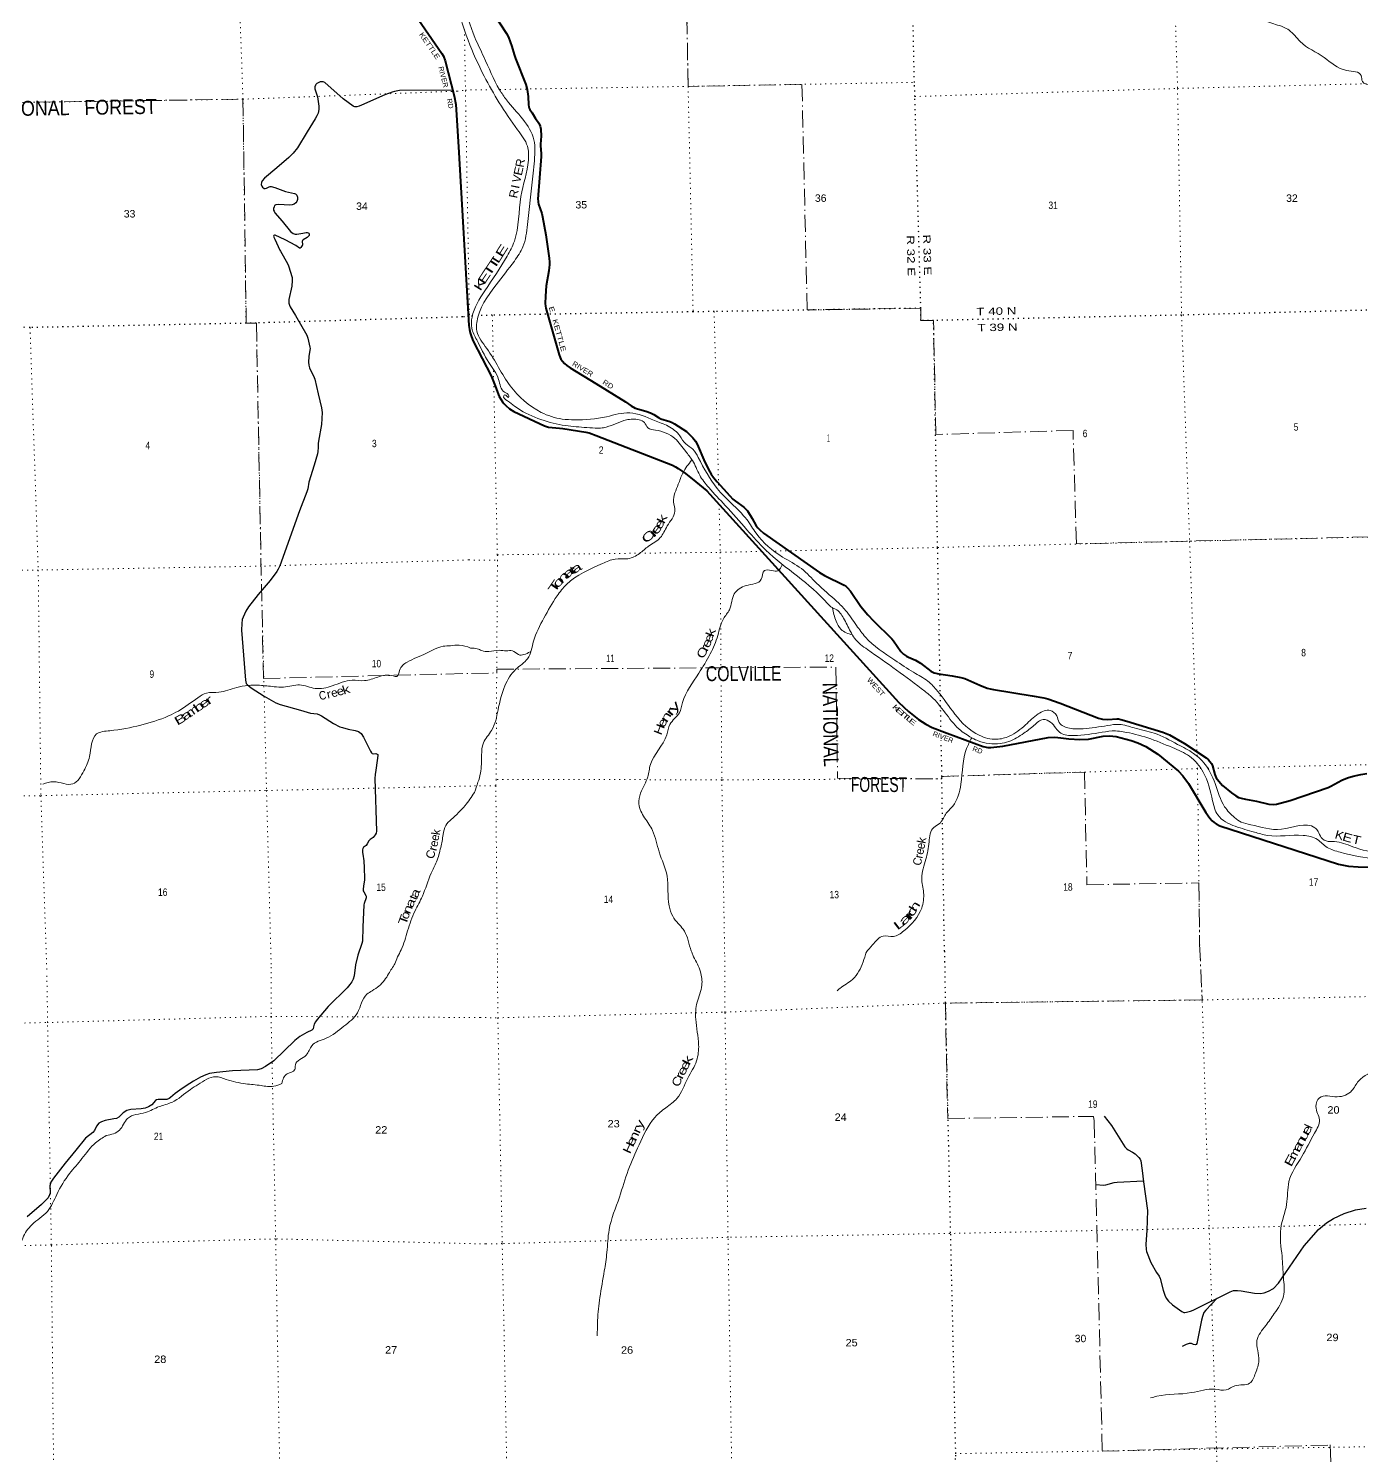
# Model space of a CAD drawing. Header units: feet. Extents: x 485078 to 733631, y 372822 to 564222.
# Drawn here: x 536218 to 567698, y 500649 to 534347 of the extents above; entities that cross this region are included whole.
import ezdxf
from ezdxf.enums import TextEntityAlignment as Align

# ---------------------------------------------------------------- set-up
doc = ezdxf.new("R2010")
doc.units = ezdxf.units.FT
doc.header["$LTSCALE"] = 80
doc.linetypes.add('DOT_DASHED', pattern=[7.7, 5, -1.2, 0.3, -1.2])
doc.linetypes.add('DOTTED', pattern=[1.5, 0.3, -1.2])
for name, color, linetype, lineweight in [('26', 7, 'Continuous', 40), ('27', 7, 'Continuous', 25), ('29', 7, 'Continuous', 25), ('39', 7, 'Continuous', 13), ('41', 7, 'Continuous', 13), ('44', 7, 'DOT_DASHED', 13), ('6', 7, 'DOTTED', 25), ('7', 7, 'DOTTED', 13)]:
    doc.layers.add(name, color=color, linetype=linetype, lineweight=lineweight)

msp = doc.modelspace()

# ---------------------------------------------------------------- linework, layer by layer
at = {"layer": '26'}
for points in [[(546370.31, 535737.92), (546486.93, 535548.49), (546527.89, 535489.16), (546559.6, 535451.53), (546705.68, 535303.98), (546900.41, 535095.18), (547074.87, 534887.6), (547509.89, 534230.31), (547555.68, 534141.65), (547631.3, 533926.04), (547685.04, 533730.64), (547715.24, 533639.9), (547962.67, 533022.15), (547997.47, 532906.21), (548016.76, 532745.01), (548023.24, 532548.58), (548032.76, 532496.63), (548041.87, 532464.68), (548055.83, 532436.71), (548109.97, 532358.02), (548194.38, 532224.59)], [(545195.58, 534895.64), (545978.19, 533759.27), (546017.09, 533692.13), (546056.32, 533585.75), (546268.06, 532757.03), (546306.86, 532549.91), (546371.68, 531551.89)], [(548194.38, 532224.59), (548254.28, 532138.4), (548271.05, 532108.57), (548276.08, 532095.43), (548298.07, 532039.58), (548314.84, 531972.46), (548324.16, 531802.8), (548308.33, 531618.21), (548308.79, 531576.43), (548326.96, 531392.62), (548326.8, 531328.13), (548248.71, 530318.69), (548250.57, 530273.95), (548254.01, 530248.12), (548265.48, 530199.37), (548337.5, 529976.13), (548355.85, 529897.32), (548432.24, 529477.84), (548510.6, 528922.21), (548517.97, 528832.72), (548517.97, 528767.47), (548514.24, 528705.94), (548503.91, 528624.32), (548446.51, 528267.71), (548427.78, 528030.08), (548422.01, 527852.02), (548427.6, 527790.5), (548434.91, 527742.87), (548749.05, 526641.99), (548776.05, 526576.74), (548792.82, 526541.32), (548828.22, 526489.11), (548878.53, 526435.04), (548928.84, 526392.16), (549007.52, 526336.55), (549617.89, 525962.02)], [(546371.68, 531551.89), (546619.23, 527337.31), (546633.04, 527236.14), (546651.34, 527157.9), (546680.23, 527067.92), (546722.14, 526963.15), (547147.47, 526144.74), (547222.39, 525946.03), (547336.43, 525660.22), (547370.35, 525592.34), (547410.16, 525533.32), (547444.08, 525489.05), (547487.48, 525445.88), (547576.79, 525365.1), (547680.36, 525300.33), (548405.52, 524966.7), (548499.68, 524935.69), (548588.37, 524922.43), (548760.62, 524911.01), (548837.59, 524901.77), (549376.35, 524815.13), (549456.92, 524795.53), (549620.21, 524739.48), (551425.91, 524034.07), (551497.78, 523995.77), (551562.66, 523957.4), (551730.89, 523838.34), (551977.27, 523645.38), (552234.3, 523426.35), (552310.29, 523349.46), (556770.54, 518427.49), (557003.15, 518218.05), (557237.29, 518030.9), (557406.53, 517919.33), (557556.27, 517841.54), (557910.39, 517707.59), (558762.97, 517392.24), (558875.24, 517370.42), (558947.19, 517367.92), (559229.2, 517396.31), (560299.71, 517600.61), (560453.95, 517611.15), (560600.53, 517594.7), (560789.28, 517571.09), (561042.92, 517553.39), (561252.3, 517565.78), (561598.04, 517634.01), (561747.78, 517641.92), (561907.04, 517624.22), (562260.94, 517529.78), (562420.2, 517476.66), (562606.58, 517388.83), (562888.97, 517210.82), (563376.07, 516806.57), (563481.92, 516697.55), (563616.51, 516514.33), (564018.72, 515833.02), (564117.47, 515697.12), (564170.56, 515638.09), (564220.7, 515596.78), (564264.94, 515561.36), (564354.46, 515520.59), (567151.68, 514610.09), (567394.06, 514563.88), (567621.36, 514547.46), (567854.14, 514540.27)], [(549617.89, 525962.02), (550317.3, 525532.86), (550453.04, 525433.82), (550546.65, 525380.12), (550799.74, 525307.3), (550907.69, 525269.75), (550988.19, 525231.87), (551097.75, 525157.88), (551151.1, 525133.15), (551365.5, 525068.89), (551421.96, 525046.01), (551474.13, 525012.45), (551755.34, 524829.48), (551822.58, 524770.07), (551904.56, 524684.31), (551972.87, 524603.38), (552012.63, 524531.42), (552190.81, 524110.05), (552305.17, 523878.86), (552341.53, 523822.55), (552394.61, 523744.62), (552478.74, 523641.81), (552778.45, 523308.34), (552853.73, 523233.76), (552916.34, 523185.28), (553112.51, 523045.77), (553152.98, 523006.29), (553193.97, 522957.82), (553305.07, 522778.17), (553403.71, 522601.95), (553443.66, 522555.09), (553488.38, 522510.34), (553578.97, 522432.86), (554898.9, 521503.53), (555016.44, 521429.82), (555478.61, 521205.47), (555526.84, 521171.65), (555562.24, 521141.82), (555632.96, 521057.81), (555874.87, 520701.1), (556041, 520501.27), (556174.96, 520358.87), (556609.43, 519933.65), (556649.03, 519888), (556816.77, 519637.62), (556885.2, 519571.95), (556955.96, 519521.75), (556996.99, 519501.1), (557164.69, 519426.52), (557282.76, 519356.73), (557529.36, 519170.27), (557604.43, 519131.93), (557713.46, 519104.8), (558028.26, 519062.8), (558236.1, 519023.79), (558329.63, 518997.99), (558686.54, 518840.27), (558858.45, 518770.22), (558929.25, 518751.58), (559007.31, 518737.77), (559924.08, 518590.43), (560198.17, 518542.75), (560292.49, 518516.17), (560582.96, 518412.46), (561490.01, 518062.26), (561580.74, 518035.62), (561707.48, 518028.5), (561917.34, 518043.01), (561960.86, 518043.08), (562016.76, 518031.89), (562159.69, 517990.01), (563006.18, 517729.85), (563165.06, 517664.01), (563519.29, 517463.66), (564031.58, 517125.92), (564085.03, 517077.29), (564118.57, 517036.27), (564155.84, 516987.79), (564181.36, 516931.51), (564234.1, 516730.5), (564267.13, 516651.52), (564327.26, 516570.15), (564416.39, 516473.29), (564628.39, 516293.54), (564733.47, 516223.36), (564796.82, 516189.8), (564856.77, 516171.13), (564960.79, 516145.06), (565219.4, 516100.38)], [(565219.4, 516100.38), (565512.33, 516029.46), (565613.78, 516023.43), (565691.21, 516033.19), (566013.27, 516116.44), (566907.95, 516421), (566975.31, 516452.77), (567233.69, 516594.76), (567370.05, 516652.19), (567501.63, 516690.58), (567679.36, 516730.5), (567827.29, 516752.27)]]:
    msp.add_lwpolyline(points, dxfattribs=at)
at = {"layer": '29'}
for points in [[(546232.96, 532894.42), (544979.08, 532880.83), (544941.2, 532875.57), (544857.84, 532860.84), (544803.48, 532846.73), (544635.11, 532777.68), (544084.08, 532533.59), (544028.32, 532513.38), (543972.8, 532500.56), (543941.22, 532498.32), (543921.55, 532500.56), (543898.51, 532506.87), (543882.25, 532515.66), (543650.21, 532688.72), (543215.65, 533074.07), (543179.5, 533089.25), (543146.4, 533090.32), (543109.03, 533087.12), (543059.92, 533067.88), (543027.89, 533046.52), (543000.53, 533025.07), (542992.65, 533009.12), (542980.91, 532969.59), (542982.16, 532923.95), (543040.67, 532733.78), (543075.59, 532510.61), (543072.73, 532431.11), (543055.65, 532349.91), (543025.75, 532283.67), (542988.61, 532217.28), (542799.43, 531909.37)], [(542799.43, 531909.37), (542567.96, 531532.64), (542470.55, 531401.17), (542368.51, 531300.7), (542080.36, 531056.11), (541788.12, 530813.42), (541738.11, 530749.44), (541719.96, 530712.06), (541713.55, 530665.05), (541724.23, 530626.59), (541742.38, 530604.14), (541786.99, 530573.06), (541809.65, 530571.03), (541840.61, 530578.5), (541901.55, 530606.65), (541924.96, 530613.77), (541951.65, 530612.69), (542033.87, 530590.26), (542283.91, 530498.51), (542498.32, 530454.58), (542521.59, 530444.77), (542557.04, 530410.77), (542569.68, 530367.39), (542569.85, 530312.47), (542551.55, 530265.89), (542530.35, 530232.35), (542490.84, 530201.36), (542442.8, 530183.21), (542389.61, 530176.4), (542120.39, 530190.86), (542056.29, 530183.21), (542030.67, 530166.11), (542016.31, 530139.39), (542005.04, 530093.46), (542007.18, 530057.13), (542015.72, 530031.49), (542037.44, 529996.61), (542211.42, 529795.62), (542402.35, 529556.75), (542433.2, 529528.28), (542471.64, 529509.05), (542514.35, 529494.09), (542553.26, 529494.45), (542698.38, 529516.81), (542774.87, 529530.42), (542801.03, 529530.95), (542823.63, 529522.43), (542836.26, 529510.65), (542847.47, 529496.23), (542849.08, 529485.01), (542849.08, 529473.26), (542843.74, 529459.37), (542833.06, 529445.48), (542799.56, 529414.7), (542704.94, 529360.01), (542696.39, 529352.53), (542687.89, 529338.78), (542683.58, 529318.34), (542688.92, 529248.89), (542688.03, 529233.77), (542682.51, 529220.04), (542652.62, 529179.44), (542641.68, 529168.5), (542630.88, 529161.43), (542624.6, 529160.49), (542618.45, 529163.42), (542534.57, 529223.29), (542277.13, 529353.21), (542042.29, 529465.6), (542038.96, 529467.12), (542028.28, 529467.12), (542014.17, 529456.71), (542006.92, 529443.61), (542012.26, 529421.18), (542034.1, 529372.46), (542154.64, 529115.4), (542168.05, 529091.21)], [(542168.05, 529091.21), (542331.03, 528797.35), (542355, 528741.66), (542440.42, 528463.88), (542446.39, 528398.77), (542437.09, 528261.17), (542368.75, 527946.17), (542364.61, 527890.14), (542368.88, 527860.22), (542383.83, 527811.07), (542398.51, 527777.38), (542522.13, 527566.86), (542788.44, 527103.97), (542813.05, 527037.55), (542862.16, 526821.73), (542866.43, 526793.95), (542862.43, 526750.65), (542837.22, 526600.48), (542830.13, 526471.29), (542836.54, 526398.64), (542856.92, 526330.42), (542962.61, 526107.27), (542978.54, 526066.36), (543055.49, 525720.16), (543140.84, 525386.86), (543149.5, 525278.56), (543139.1, 524997.54), (543065.05, 524601.57), (543061.42, 524546.95), (543061.83, 524448.79), (543052.23, 524357.97), (543040.22, 524299.95), (542964.74, 524037.25), (542835.46, 523637.68), (542810.41, 523479.43), (542791.72, 523402.82), (542614.87, 522958.81), (542150.35, 521654.91), (542116.92, 521582.24), (542082.76, 521522.41), (541926.91, 521311.2), (541642.48, 520983.91), (541411.9, 520692.51), (541352.44, 520590.75), (541286.25, 520447.58), (541264.89, 520387.75), (541254.21, 520300.14), (541249.36, 520140.52), (541338.35, 518959.6), (541360.98, 518877.01), (541378.9, 518855.75), (541479.54, 518779.88), (541786.97, 518578.7), (542059.27, 518426.14), (542160.97, 518385.49), (542640.9, 518251.89), (542878.99, 518177.96), (543035.05, 518160.24), (543086.41, 518141.94), (543135.52, 518118.44), (543419.86, 517933.01), (543573.28, 517855.61), (543635.21, 517836.37), (543764.31, 517799.54), (543929.9, 517772.27), (544007.84, 517745.56), (544042.01, 517724.19), (544072.97, 517697.48), (544130.06, 517614.17), (544296.59, 517283.72), (544321.75, 517239.13), (544333.5, 517225.24), (544354.54, 517218.74), (544423.21, 517222.74), (544454.15, 517209.22), (544463.77, 517199.6), (544466.56, 517179.55), (544450.74, 517063.98), (544423.22, 516828.92), (544401.84, 516731.64), (544394.79, 516638.26), (544432.48, 515395.27), (544426.41, 515343.78), (544408.25, 515302.11), (544354.77, 515241.56), (544285.47, 515192.06), (544255.34, 515159.94), (544217.13, 515089.49), (544190.73, 515057.1), (544146.13, 515024.85), (544131.72, 515012.57), (544114.63, 514984.79), (544103.98, 514949.58), (544106.09, 514890.77), (544116.12, 514850.97), (544139.56, 514694.12), (544146.24, 514526.56)], [(544146.24, 514526.56), (544156.28, 514274.52), (544154.14, 514235.84), (544129.49, 514102.09), (544121.58, 514016.28), (544123.72, 513986.36), (544134.5, 513956.82), (544183.51, 513874.17), (544189.91, 513856.01), (544191.47, 513841.32)], [(544191.47, 513841.32), (544188.85, 513814.34), (544148.27, 513685.06), (544140.81, 513650.02), (544115.19, 513126.21), (544102.37, 512795.06), (544090.79, 512739.77), (543995.39, 512462.35), (543937.94, 512232.26)], [(543937.94, 512232.26), (543905.97, 511975.98), (543882.48, 511896.92), (543852.58, 511837.09), (543809.87, 511772.98), (543739.4, 511693.9), (543296.04, 511254.01), (543032, 510942.66), (542994.1, 510888.29), (542962.18, 510836), (542951.39, 510772.89), (542942.74, 510726.64), (542908.68, 510695.97), (542793.97, 510638.05), (542626.79, 510546.38), (542504.82, 510446.97), (542011.48, 509966.29), (541817.43, 509830.51), (541710.66, 509779.23), (541626.12, 509758.55), (541033.01, 509730.76), (540657.55, 509692.6), (540491.28, 509665.98), (540405.86, 509636.06), (540275.79, 509583.73), (540111.07, 509488.67), (540028.89, 509435.71)], [(540028.89, 509435.71), (539843.6, 509316.31), (539677.47, 509197.02), (539573, 509101.83), (539540.97, 509078.32), (539485.69, 509056.9), (539280.44, 509056.96), (539242, 509048.41), (539216.64, 509029.62), (539130.95, 508928.74), (539055.28, 508880.22), (538972.93, 508851.81), (538881.32, 508833.29), (538631.99, 508822.66), (538537.28, 508791.98), (538452.84, 508741.32), (538349.35, 508638.12), (538293.83, 508608.2), (538230.94, 508598.39), (538024.65, 508556.64), (537939.33, 508531.27), (537875.22, 508494.24), (537819.74, 508424.42), (537772.76, 508321.85), (537739.65, 508279.01), (537565.82, 508145.41), (537331.41, 507857.01), (537085.28, 507554.2), (536806.25, 507198.11), (536741.3, 507101.67), (536718.1, 507018.41), (536726.46, 506843.27), (536715.68, 506802.5), (536678.86, 506733.16), (536525.85, 506571.89), (536183.05, 506282.72)], [(561621.48, 508659.16), (561798.05, 508443.3), (562111.79, 507935.17), (562137, 507905.39), (562158.54, 507888.15), (562184.38, 507866.6), (562294.24, 507810.56), (562353.14, 507768.38), (562440.7, 507687.7), (562473.01, 507646.75), (562487.21, 507603.51), (562522.57, 507378.16), (562551.47, 507112.08), (562643.32, 506437.5), (562627.91, 505965.26), (562607.63, 505639), (562613.64, 505515.33), (562622.71, 505466.57), (562725.11, 505207.9), (562860.5, 504970.1)], [(561421.33, 507046.22), (561601.73, 507033.55), (561658.37, 507037.15), (561853.74, 507096.05), (561930.77, 507104.33), (562549.06, 507134.25)], [(562860.5, 504970.1), (562916.72, 504883.54), (562942.76, 504825.62), (563012.39, 504553.01), (563051.34, 504431.99), (563086.92, 504359.53), (563143.96, 504289.73), (563234.8, 504203.3), (563455.55, 504045.83), (563499.37, 504026.78), (563526.29, 504023.55), (563567.36, 504031.92), (563657.68, 504055.88), (563725.13, 504082.54), (564600.04, 504516.05), (564679.62, 504542.42), (564768.05, 504546.22), (564853.72, 504539.01), (565173.49, 504484.54), (565310.84, 504477.25), (565397, 504490.18), (565505.53, 504527.71), (565621.01, 504593.64), (565740.5, 504720.98), (566348.47, 505598.65), (566685.07, 505986.01), (566868.16, 506139.05), (567038.32, 506244.66), (567290.86, 506359.68), (567555.27, 506451.58), (567807.63, 506486.89)], [(564291.38, 504363.11), (564022.67, 504077.82), (563978.62, 504025.71), (563957.08, 503978.29), (563939.85, 503933.02), (563918.75, 503845.07), (563807.39, 503294.24), (563795.53, 503267.01), (563770.32, 503260.42), (563733.07, 503269.17), (563682.17, 503289.41), (563659.83, 503292.88), (563625.37, 503290.72), (563559.54, 503270.51), (563462.44, 503220.21)]]:
    msp.add_lwpolyline(points, dxfattribs=at)
at = {"layer": '39'}
for points in [[(576650.03, 533366.91), (576637.49, 533445.54), (576536.55, 533636.91), (576450.66, 533930.08), (576488.25, 534219), (576385.78, 534590.67), (576394.19, 534842.21), (576400.22, 535170.67), (576283.54, 535282.52), (576018.59, 535480.91), (575520, 535846.25), (574714.55, 536195.9), (574382.33, 536477.29), (573976.29, 536857.69), (573664.51, 537066.78), (573191.54, 537388.34), (572797.08, 537655.62), (572504.35, 538033.49), (571981.24, 538537.89), (571460.7, 539155.84), (571153.48, 539610.26), (570803.75, 539803.96), (570119.67, 539889.93), (569673.23, 540072.5), (569127.39, 540330.99), (568988.4, 540379.32), (568714.02, 540686.84), (568503.8, 540684.31), (568060.97, 540684.62), (566680.38, 540473.18), (565803.63, 540316.02), (565629.7, 540055.24), (565291.87, 539929.16), (564815.96, 539952.75)], [(546268.17, 535819.42), (546475.02, 535011.24), (546760.97, 534132.64), (546969.02, 533681.19), (547342.93, 532900.59), (547503.96, 532662.47), (547892.17, 532204.51), (548153.88, 531718.27), (548176.39, 531447.43), (548125.83, 530858.2), (548001.31, 529717.49), (547894.15, 529193.35), (547692.23, 528856.72), (547262.67, 528296.14), (546804.85, 527406.39), (546807.19, 527199.77), (547040.19, 526791.66), (547595.18, 525909.33), (548326.5, 525281.78), (548820.44, 525125.38), (549114.3, 525106.61), (549870.24, 525180.18), (550415.37, 525272.24), (550997.84, 525094.1), (551322.96, 524956.48), (551600.91, 524727.81), (551738.22, 524537.58), (551907.93, 524411.18), (552035.26, 524216.58), (552484.5, 523484.94), (552816.88, 523132.63), (553182.58, 522748.94), (553400.77, 522427.5), (554026.75, 521865.54), (554471.97, 521591.74), (554830.42, 521246.33), (555308.79, 520815.51), (555513.45, 520605.1), (555775.19, 520248.55), (555981.78, 519975.38), (556673.92, 519431.7), (557119.58, 519143.73), (557455.66, 518933.38), (557687.27, 518701.52), (558096.41, 518155.06), (558671.91, 517656.36), (559081.26, 517561.78), (559380.25, 517635.99), (559766.23, 517905.44), (560061.68, 518159.89), (560348.36, 518239.8), (560499.7, 518118.9), (560559.31, 517956.63), (560799.23, 517823.31), (561124.36, 517810.8), (561701.88, 517887.05), (561978.07, 517913.95), (562326.44, 517829.62), (562801.37, 517706.7), (563356.47, 517441.71), (563732.15, 517227.24), (563969.21, 517016.31), (564241.43, 516515.72), (564466.56, 515969.57), (564699.96, 515713.54), (564856.27, 515607.19), (565081.36, 515544.63), (565807.47, 515436.09), (566599.02, 515471.02), (566676.46, 515386.31), (566747.68, 515240.61), (566912.22, 515150.53), (567060, 515145.03), (567490.36, 515024.77), (568159.35, 514903.88), (568460.78, 514975.35), (568905.21, 515174.47), (569032.53, 515569.55), (569157.36, 515849.05), (569325.31, 515975.9), (569492.31, 516068.26), (569839.47, 516350.68), (570121.95, 516304.81), (570654.75, 516141.16), (571279.84, 516134.27), (571479.92, 516231.23), (571632.94, 516483.87), (571675.69, 517129.6), (571788.21, 517414.8), (572144.49, 517794.76), (572403.82, 518039.98)], [(564140.59, 535303.31), (564491.05, 535020.46), (564991.57, 534788.92), (565489.74, 534502.6), (565853.38, 534382.27), (565987.06, 534309.46), (566248.07, 534042.05), (566815.84, 533662.66), (567351.06, 533355.21), (567690.4, 533236.15), (567721.1, 533093.24), (567937.85, 533014.92), (568314.75, 532923.38), (568842.93, 532712.97), (569302.39, 532567.28), (569741.37, 532364.21), (570169.4, 532254.01), (570461.75, 532084.85), (570938.33, 531974.15), (571334.45, 531783.92), (572171.44, 531133.33), (572781.7, 530753.25), (573208.27, 530231.64), (573373.17, 530261.13), (573513.62, 530231.08), (573896.69, 530070.84), (574295.52, 530054.96), (574412.2, 529943.11), (574517.87, 529615.81), (574567.94, 529352.23), (574726.45, 529130.24), (574859.59, 528943.93), (575046.3, 528660.01), (575254.68, 528459.85), (575327.3, 528137.9), (575384.93, 527908.69), (575512.37, 527448.64), (575484.74, 526902.68), (575564.97, 526465.46), (575787.26, 526142.13), (576101.55, 525852.07), (576233.08, 525586.68), (576376.33, 525204.12), (576375.62, 524964.99), (576385.97, 524760.65), (576585.53, 524584.52), (576799.45, 524335.9), (576936.81, 524102.85)], [(546282.83, 535039.42), (546599.15, 534068.8), (546979.11, 533223.54), (547334.19, 532594.33), (547768.37, 531957.46), (548000.87, 531565.54), (548025.01, 531242.08), (547847.42, 530379.35), (547691.93, 529324.81), (547524.79, 528975.08), (546994.02, 528156), (546691.83, 527530.51), (546686.02, 527269.54), (546801.69, 526997.42), (547089.3, 526459.43), (547320.63, 526059.06), (547460.3, 525759.2), (547559.95, 525675.19), (547555.08, 525636.54), (547464.32, 525694.49), (547440.7, 525673.48), (547527.28, 525554.61), (547839.58, 525333.39), (548395.28, 525087.85), (548964.25, 524962.73), (549470.69, 524918.94), (549728.94, 524910.3), (549861.64, 524934.72), (550337.67, 525103.64), (550484.7, 525122.43), (550762.24, 525039.94), (550847.78, 524918.94), (551024.48, 524863.75), (551485.62, 524663.4), (551737.66, 524359.24), (551895.79, 524149.39), (552068.27, 523802.2), (552281.68, 523504.93), (552671.92, 523085.99), (553184.61, 522510.46), (553627.34, 522031.35), (554378.42, 521412.51), (555089.85, 520768.12), (555193.92, 520672.09), (555280.01, 520634.26), (555466.61, 520419.23), (555629.95, 520106.2), (555725.86, 519947.09), (556033.33, 519681.14), (557384.13, 518696.08), (557585.51, 518526.09), (558235.74, 517768.33), (558382.54, 517663.5), (558648.4, 517523.03), (559164.22, 517460.47), (559367.43, 517507.39), (559725.89, 517705.59), (559962.93, 517887.29), (560183.03, 518027.92), (560354.84, 517964.41), (560599.16, 517704.45), (560899.27, 517648.15), (561574.53, 517729.47), (561887.81, 517759.14), (562072.45, 517738.58), (562649.14, 517594.54), (563234.5, 517365.66), (563635.11, 517161.38), (563960.1, 516786.55), (564183.23, 516108.62), (564304.77, 515774.02), (564487.38, 515613.44), (564718.72, 515507.1), (565168.89, 515369.47), (565478.28, 515292.03), (566319.44, 515292.04), (566658.15, 515193.23), (566886.24, 515009.89), (567193.06, 514895.9), (568050.72, 514754.58), (568542.06, 514831.47), (568760.9, 514894.03), (568967.23, 515056.68), (569162.07, 515368.94), (569300.45, 515602.26), (569258.13, 515728.6), (569322.19, 515880.56), (569490.25, 515938.51), (569616.95, 515960.72), (569856.51, 516126.28), (570073.03, 516120.91)], [(551884.11, 524158.86), (551668.5, 523848.44), (551563.44, 523583.75), (551452.91, 523168.93), (551482, 522946.94), (551302.62, 522600.88), (551139.28, 522324.23), (550860.39, 522122.98), (550647.35, 521950.14), (550374.16, 521826.08), (550071.15, 521816.59), (549775.05, 521714.1), (548924.9, 521219.36), (548700.78, 520946.88), (548391.36, 520424.51), (548145.44, 519875.76), (548002.45, 519463.98), (547729.04, 519216.29), (547470.1, 518827.22), (547305.79, 518254.68), (547154.9, 517771.73), (546961.76, 517477.93), (546918.12, 517188.81), (546890.84, 516762.42), (546832.82, 516545.8), (546749.41, 516309.02)], [(554023.98, 521700.33), (553913.47, 521539.79), (553769.61, 521549.47), (553595.88, 521544.03), (553523.28, 521341.14), (553163.92, 521192.09), (552886.86, 520996.98), (552771.03, 520622.52), (552628.05, 520407.3), (552496.62, 520014.11), (552317.97, 519578.92), (552047.01, 519120.57), (551665.95, 518429.79), (551588.49, 518188.25), (551366.45, 517913.81), (551289.23, 517664.17), (550904.45, 516963.14), (550842.62, 516673.45), (550674.39, 516293.3), (550629.81, 516034.55), (550769.28, 515708.62), (550954.53, 515406.41), (551111.69, 514900.69), (551297.04, 514333.02), (551344.99, 513631.37), (551433.55, 513382.87), (551562.21, 513210.6), (551675.48, 513078.38), (551780.97, 512870.94), (551849.44, 512617.76), (551891.2, 512509.65), (551921.64, 512427.83)], [(555204.86, 520664.31), (555288.7, 520352.86), (555409.97, 520158.07), (555529.76, 520076.72), (555672.79, 520028.51)], [(536552.73, 516502.86), (536812.12, 516558.8), (537264.82, 516508.89), (537523, 516813.82), (537658.62, 517157.79), (537825.26, 517686.86), (538138.65, 517764.59), (538867.29, 517896.61), (539526.66, 518113.73), (539755.97, 518229.56), (540220.26, 518544.38), (540419.42, 518653.28), (540712.22, 518673.74), (541133.84, 518786.93), (541676.7, 518836.76), (542015.59, 518803.86), (542242.56, 518792.08), (542621.36, 518847.37), (542988.07, 518762.63), (543390.95, 518824.67), (543862.64, 518955.48), (544152.24, 518947.5), (544465.45, 519031.3), (544832.88, 519059.95), (544918.27, 519046.17), (544980.85, 519189.66), (545157.31, 519382.95), (545614.56, 519592.3), (546010.32, 519759.42), (546183.96, 519772.45), (546387.87, 519788.36), (546659.07, 519717.1)], [(548063.44, 519626.69), (547787.09, 519562.6), (547644.77, 519653.38), (547505.45, 519646.99), (547332.99, 519665.9), (547087.35, 519631.87), (546920.71, 519659.07), (546816.43, 519696.33), (546659.07, 519717.1)], [(558492.09, 517591.85), (558373.29, 517347.87), (558238.38, 516503.94), (558046.13, 515985.24), (557872.28, 515787.29), (557731.37, 515570.1), (557594.61, 515480.71), (557485.87, 515138.89), (557409.55, 514729.2), (557312.19, 514280.34), (557357.1, 513939.29), (557311.72, 513575.14), (556889.56, 513037.08), (556642.88, 512905.74), (556404.01, 512914.47), (556151.63, 512705.95), (555997.64, 512529.26)], [(546749.41, 516309.02), (546527.15, 515996.38), (546200.76, 515671.3), (546071.41, 515527.94), (546011.02, 515309.6), (545953.06, 515008.33), (545851.75, 514667.36), (545724.1, 514396.51), (545519.41, 513854.21), (545345.37, 513509.15), (545170.95, 513038.57), (545020.09, 512592.95), (544934.08, 512420.45), (544870.47, 512257.23)], [(569924.28, 512884.37), (569798.05, 512583.22), (569717.68, 512197.11), (569832, 511884.18), (569707.3, 511668.99), (569283.25, 511353.99), (568986.89, 510851.77), (568759.8, 510508.86), (568450.89, 510204.56), (568087.42, 509805.99), (567627, 509488.15), (567468.08, 509264.1), (567127.25, 509118.86), (566704.7, 509097.18), (566620.32, 508888.97), (566708.34, 508575.43), (566589.96, 508259.26), (566290.6, 507710.44), (565986.16, 507117.02), (565929.52, 506575.71), (565792.51, 506008.31), (565821.45, 505351.63), (565854.99, 504850.79), (565856.86, 504407.89), (565639.37, 503998.46), (565437.23, 503716.8), (565230.6, 503364.24), (565277.71, 502890), (565195.29, 502594.87), (565057.02, 502353.08), (564708.21, 502292.61), (564503.9, 502196.97), (564246.46, 502213.4), (563685.59, 502131.96), (562865.66, 502048.71), (562718.84, 502006.96)], [(542197.36, 509432.96), (542328.01, 509662.26), (542507.85, 509761.06), (542519.72, 509870.57), (542777.6, 510104.51), (542908.42, 510325.73), (543244.33, 510500.58), (543666.86, 510786.47), (543985.68, 511102.61), (544209.01, 511540.2), (544334.6, 511623.72), (544626.53, 511872.53), (544722.41, 512024.23), (544872.11, 512261.43)], [(551921.64, 512427.83), (552086.33, 512069.65), (552119.73, 511754.88), (552007.39, 511349.85), (551975.85, 510952.71), (552044.21, 510343.44), (551995.94, 509970.19), (551786.63, 509556.9), (551532.16, 509081.91), (551267.96, 508859.53), (551013.87, 508637.37), (550637.92, 507983.67), (550380.11, 507387.25), (550173.79, 506751.54), (549930.05, 505979.48), (549877.37, 505442.31), (549816.34, 505006.07), (549713.01, 504380.79), (549658.44, 503837.5), (549650.35, 503477.3)], [(555999.38, 512533.9), (555830.66, 512083.48), (555677.13, 511889.89), (555378.26, 511678.86), (555312.73, 511622.77)], [(538053.38, 508204.52), (538366.06, 508330.33), (538558.32, 508609.47), (538983.88, 508749.74), (539302.36, 508887.81), (539602.29, 508987.4), (540039.71, 509293.49), (540225.28, 509408.59), (540637.79, 509593.11), (540885.69, 509529.41), (541344.61, 509425.54), (541709.26, 509384.48), (542010.78, 509366.4), (542197.36, 509432.96)], [(538053.38, 508204.52), (537802.24, 508035.46), (537480.63, 507658.57), (537188.79, 507308.59), (536885.83, 506812.7), (536663.72, 506413.58), (536298.38, 506098.51), (536080.61, 505782.43), (536011.24, 505327.77), (535926.37, 504646.16), (535824.13, 504411.37), (535827.07, 504172.67), (535793.61, 503838.13), (535927.4, 503527.26), (535890.31, 503172.4), (535687.52, 502816.16), (535515.45, 502537.44), (535438.81, 502335.55), (535368.98, 502194.5), (535449.27, 501734.82), (535259.19, 501253.4), (535056.31, 500804.08), (535035.69, 500629.64), (534967.79, 500492.68), (534901.03, 500106.87), (534786.92, 499762.57), (534677.74, 499473), (534624.11, 499136.02), (534526.63, 498866.93), (534497.84, 498696.37), (534395.09, 498485.85), (534301.1, 498243.13), (534255.51, 497908.34), (533989.97, 497556.88), (533896.95, 497267.65), (533799.17, 497012.71), (533564.52, 496439.32), (533386.39, 496063.35), (533161.42, 495607.51), (533135.48, 495299.42), (533140.78, 495044.58), (533207.69, 494645.33), (533203.3, 494078.69), (533105.72, 493328.04), (532927.64, 493047.17), (532707.09, 492864.58), (532744.71, 492610.4), (532902.83, 492490.23), (533075.3, 492263.11), (533142.72, 491936.71), (533165.78, 491702.47), (533348.1, 491390.57), (533367.03, 491160.3), (533243.62, 490971.61), (533155.44, 490644.03), (533122.1, 490206.29), (533000.32, 489744.48), (533012.39, 489358.27), (533048.45, 489081.8), (533081.36, 488859.91)]]:
    msp.add_spline(points, degree=3, dxfattribs=at)
at = {"layer": '44'}
for points in [[(554484.94, 533028.31), (551794.98, 532981.31), (551659.33, 540997.17), (556968.85, 541042.62), (556912.25, 543707.75), (551584.02, 543678.11), (551419.02, 548995.4), (556842.93, 549194.32), (556846.93, 548820.04), (560252.77, 548870.53), (560083.17, 554259.13), (556671.21, 554184.91), (556539.31, 558631.47)], [(574029.93, 533266.63), (574197.25, 527850.16), (571491.58, 527787.26), (571580.4, 522426.57), (560965.53, 522179.49), (560885.9, 524855.02), (557645.96, 524760.26), (557592.21, 527452.55), (557290.96, 527450.26), (557291.29, 527741.45), (554607.33, 527701.28), (554484.94, 533028.31)], [(520613.76, 511670.05), (520550.23, 518642.61), (525878.43, 518748.65), (528509.47, 518793.3), (528218.39, 527164.51), (528014.44, 527166.16), (527837.5, 532480.49), (541282.2, 532678.48), (541359.5, 527387.29), (541592.78, 527392.44), (541598.81, 527381.57), (541764.22, 518997.42), (546679.59, 519118.3)], [(546679.59, 519118.3), (547275.23, 519128.99), (547276.44, 519217.16), (555284.95, 519267.37), (555325.16, 516641.57), (557788.21, 516628.36), (557789.05, 516683.02), (561155.93, 516788.63), (561215.08, 514126.82), (563858.53, 514170.58), (563876.22, 512724.81)], [(563876.22, 512724.81), (563936.23, 511408.07), (557872.13, 511329.97), (557926.82, 508606.39), (561365.8, 508657.15), (561386.48, 508552.45), (561577.95, 500750.07), (566960.9, 500896.37), (567107.63, 495497.54), (564380.45, 495436.42), (558251.95, 495332.51), (558254.07, 495256.91), (558414.92, 489777.89), (561968.94, 489855.35), (562113.62, 484531.91), (558586.66, 484436.05), (558725.95, 479311.3), (547673.74, 478966.65)]]:
    msp.add_lwpolyline(points, dxfattribs=at)
at = {"layer": '6'}
for points in [[(557769.27, 517738.85), (557687.74, 522091.69), (557592.21, 527452.55), (557290.96, 527450.26), (557291.29, 527741.45), (557150.65, 532741.8), (557140.34, 533075.83), (557032.1, 538087.76), (557009.73, 538419.39), (556923.71, 543432.02), (556912.25, 543707.75), (556846.93, 548820.04), (556842.93, 549194.32), (556671.21, 554184.91), (556659.16, 554457.09), (556538.09, 558680.98)], [(557291.29, 527741.45), (552410.09, 527663.06), (551912.9, 527655.59), (547171.61, 527577.97), (546872.87, 527565.25)], [(576834.69, 527895.94), (574197.25, 527850.16), (568782.75, 527720.08), (563448.93, 527579.32), (557592.21, 527452.55)], [(546471.12, 527536.43), (541592.78, 527392.44), (541359.5, 527387.29), (536253.43, 527284.92), (536048.81, 527293.28), (530919.26, 527224.64), (530682.71, 527217.92), (525694.48, 527118.76), (520360.62, 527020.13), (516114.11, 526942.33)], [(546704.02, 527558.06), (546630.42, 527554.93), (546471.12, 527536.43)], [(557849.28, 512558.24), (557788.21, 516628.36), (557789.05, 516683.02), (557773.08, 517535.61)], [(557849.28, 512558.24), (557867.86, 511332.03), (557988.45, 505874.41), (558109.92, 500656.88), (558105.58, 500579.93), (558249.71, 495344.72), (558417.44, 489960.37), (558417.26, 489788.44), (558568.17, 484612.04), (558582.28, 484434.37), (558728.57, 479311.1), (558730.25, 479113.63), (558898.71, 473881.66), (559052.26, 468588), (559088.25, 466544.69)]]:
    msp.add_lwpolyline(points, dxfattribs=at)
at = {"layer": '7'}
for p, q in [((547171.61, 527577.97), (547192.96, 526554.89)), ((552410.09, 527663.06), (552517.32, 523464.62)), ((546613.25, 521796.87), (547291.67, 521790.3)), ((547253.86, 516465.78), (546745.45, 516458.65))]:
    msp.add_line(p, q, dxfattribs=at)
for points in [[(551234.69, 558082.22), (551317.41, 554277.92), (551419.02, 548995.4), (551585.54, 543694.36), (551707.7, 538325.19), (551794.98, 532981.31), (551912.9, 527655.59)], [(562572.06, 558351.68), (562698.33, 554379.16), (562887.66, 548901.68), (563005.15, 543590.13), (563192.26, 538250.36), (563354.44, 532932.11), (563448.93, 527579.32), (563639.39, 522234.24), (563815.5, 517174.32)], [(541354.98, 527411.48), (541282.2, 532678.48), (541093.78, 538067.09), (540935.14, 543419.4), (540932.77, 543525.29)], [(546513.97, 534322.9), (546536.55, 532887.48), (546630.42, 527554.93)], [(557150.65, 532741.8), (563354.44, 532932.11), (568678.4, 533064.46), (574029.93, 533266.63), (576691.82, 533353.74)], [(546339.1, 532867.33), (541282.2, 532678.48), (535885.65, 532599.28), (530534.85, 532519.49), (525573.22, 532464.13), (520194.33, 532404.86), (515989.51, 532270.04)], [(546339.1, 532867.33), (546536.36, 532893.56), (547147.17, 532903.75)], [(547347.13, 532907.09), (551794.98, 532981.31), (557140.34, 533075.83)], [(536253.43, 527284.92), (536447.27, 521559.08), (536510.12, 516230.36), (536650.48, 512053.95)], [(541601.81, 527343.58), (541708.43, 521694.22), (541838.41, 516353.24), (541949.44, 512183.36)], [(547199.1, 526260.79), (547289.69, 521919.92), (547291.67, 521790.3), (547259.33, 516615.9), (547253.86, 516465.78), (547292.27, 512315.14)], [(552522.91, 523245.74), (552555.3, 521977.5), (552571.17, 519207.35)], [(553850.34, 522006.32), (557689.76, 522091.76), (563634.56, 522240.28), (568899.21, 522363.3), (574277.6, 522514.19), (576974.07, 522564.15)], [(547289.69, 521919.92), (552555.3, 521977.5), (553656.62, 522002.01)], [(546613.25, 521796.87), (541711.64, 521650.82), (536447.27, 521559.08), (531134.1, 521541.9), (525831.55, 521369.14), (520503.68, 521300.94), (516247.98, 521218.64)], [(552574.15, 518830.66), (552591.78, 516604.65), (552658.72, 512448.8)], [(563821.38, 517005.36), (563826.04, 516871.51), (563876.22, 512724.81)], [(570028.8, 516995.64), (569008.92, 516989.31), (564060.76, 516876.84)], [(557788.21, 516628.36), (552591.78, 516604.65), (547259.33, 516615.9)], [(563915.36, 516873.54), (563826.04, 516871.51), (557789.05, 516683.02)], [(516373.35, 515858.35), (520584.48, 515980.83), (525902.84, 516097.36), (531188.68, 516219.03), (536510.12, 516230.36), (541838.41, 516353.24), (546745.45, 516458.65)], [(563876.22, 512724.81), (563937.19, 511368.68), (564100.19, 506014.56), (564277.15, 500759.87), (564395.1, 495429), (564597.93, 489924.09), (564759.7, 484624.55), (564909.33, 479324.74), (565049.03, 474016.62), (565175.64, 468750.67), (565174.23, 466699.3)], [(547292.27, 512315.14), (547301.42, 510984.6), (547405.25, 505651.39), (547514.74, 500336.52), (547661.35, 495081.13), (547790.32, 489710.07), (547903.29, 484330.55), (548034.33, 478957.5), (548171.39, 473581.23), (548334.17, 468318.18), (548406.11, 466277.34)], [(553732.36, 466410.01), (553674.76, 468470.51), (553535.7, 473750.33), (553393.95, 479149.43), (553253.52, 484489.9), (553094.8, 489834), (552969.87, 495205.16), (552823.17, 500464.58), (552737.5, 505800.22), (552666.41, 511108.99), (552658.72, 512448.8)], [(536908.83, 494911.65), (536811.33, 500186.62), (536757, 505620.31), (536668.04, 510873.2), (536650.48, 512053.95)], [(541949.44, 512183.36), (541946.43, 511004.01), (542055.43, 505759.63), (542151.12, 500280.25), (542371.91, 495005.79)], [(546880.7, 510990.16), (547301.42, 510984.6), (552666.41, 511117.99), (557867.86, 511332.03), (563932.29, 511405.63), (569303.93, 511514.25), (574470.75, 511639.11), (577256.81, 511740.61)], [(516496.02, 510613.47), (520653.28, 510604.69), (526050.11, 510660.19), (531320.63, 510757.15), (536655.92, 510872.95), (541940.07, 511018.05), (546880.7, 510990.16)], [(577398.05, 506337.53), (574682.31, 506286.09), (569483.26, 506154.43), (564100.19, 506014.56), (557975.9, 505892.32), (552737.5, 505800.22), (547405.25, 505651.39), (547013.1, 505643.49)], [(547013.1, 505643.49), (542053.32, 505763.63), (536757, 505620.31), (531419.86, 505496.38), (526174.3, 505376.85), (520813.8, 505272.18), (516623.14, 505177.91)], [(558103.08, 500691.11), (564275.99, 500802.66), (569632.34, 500878.88), (574884.72, 500979.39), (577536.71, 501033.38)]]:
    msp.add_lwpolyline(points, dxfattribs=at)

# ---------------------------------------------------------------- texts
at = {"layer": '27'}
for s, rotation, width, p in [('KETTLE', 304.555, 1.2, (545435.33, 534205.02)), ('RD', 281.716, 0.9, (546093.69, 532679.77)), ('E   KETTLE', 285.926, 1.3, (548502.25, 527765.21)), ('RIVER', 328.466, 1.1, (549045.62, 526398.99)), ('RD', 328.467, 1.15, (549761.3, 525962.01)), ('WEST', 311.683, 1.15, (556009.96, 518958.35))]:
    msp.add_text(s, height=120, rotation=rotation, dxfattribs=dict(at, width=width)).set_placement(p)
for s, rotation, p in [('RIVER', 284.333, (545895.64, 533433.93)), ('RIVER', 339.28, (557559.78, 517646.88)), ('RD', 339.702, (558499.09, 517293.98))]:
    msp.add_text(s, height=120, rotation=rotation, dxfattribs=at).set_placement(p)
for s, rotation, width, p in [('K', 312.183, 1.65, (556665.45, 518254.62)), ('E', 318, 1.7, (556750.26, 518186.03)), ('T', 318, 1.95, (556821.13, 518120.18)), ('T', 318.864, 1.9, (556899.55, 518054.78)), ('L', 320.364, 1.85, (556984.59, 517989.08)), ('E', 321.364, 1.6, (557058.07, 517928.08))]:
    msp.add_text(s, height=120, rotation=rotation, dxfattribs=dict(at, width=width)).set_placement(p, align=Align.CENTER)
at = {"layer": '41'}
for s, rotation, width, p in [('E', 77.707, 1.2, (547887.37, 530962.37)), ('R', 79.074, 1.05, (547926.38, 531154.66)), ('R', 78.562, 1.05, (547775.64, 530427.97)), ('I', 78.562, 1.15, (547809.21, 530593.91)), ('E', 58.003, 1.7, (547478.08, 529051.31)), ('T', 56.236, 1.8, (547180.37, 528590.25)), ('T', 56.236, 1.8, (547288.15, 528751.49)), ('L', 58.003, 1.6, (547372.34, 528882.05)), ('K', 57.931, 1.55, (546960.39, 528249.78)), ('E', 56.552, 1.7, (547061.65, 528411.78)), ('e', 62.704, 1.4, (551201.95, 522593.17)), ('k', 64.782, 1.5, (551272.61, 522726.3)), ('C', 41.708, 1.65, (550916.94, 522277.49)), ('r', 43.309, 2.2, (551046.24, 522376.61)), ('e', 52.62, 1.75, (551127.29, 522471.87)), ('a', 31.428, 1.6, (549208.74, 521525.47)), ('T', 55.34, 1.85, (548718.35, 521113.61)), ('o', 50.15, 1.8, (548800.06, 521210)), ('n', 47.119, 2.05, (548907.61, 521323.52)), ('a', 39.994, 1.95, (549020.69, 521414.87)), ('t', 34.591, 1.55, (549127.51, 521479.06)), ('k', 69.445, 1.4, (552423.94, 520050.22)), ('e', 69.445, 1.2, (552376.38, 519917.18)), ('C', 59.873, 1.35, (552212.18, 519556)), ('r', 64.221, 1.5, (552275.73, 519675.41)), ('e', 64.614, 1.35, (552325.47, 519790.33)), ('C', 8.47, 0.9, (543177.57, 518501.95)), ('r', 11.359, 1.1, (543328.79, 518532.4)), ('e', 14.702, 1.05, (543464.6, 518568.21)), ('e', 17.229, 1.15, (543608.41, 518606.18)), ('k', 17.229, 1.3, (543745.01, 518641.46)), ('m', 34.917, 1.4, (540142.8, 518151.67)), ('b', 34.283, 1.7, (540294.07, 518253.19)), ('e', 34.283, 1.6, (540416.47, 518336.53)), ('r', 33.75, 1.8, (540532.63, 518408.53)), ('r', 51.983, 1.95, (551452.79, 518157.92)), ('y', 50.283, 1.95, (551545, 518268.08)), ('B', 30.653, 1.6, (539854.94, 517953.56)), ('a', 32.761, 1.65, (539997.98, 518054.22)), ('e', 65.569, 1.3, (551272.73, 517911.73)), ('n', 58.935, 1.6, (551353.85, 518040.72)), ('H', 68.181, 1.3, (551205.31, 517759.54)), ('k', 79.475, 1.1, (557408.46, 515160.17)), ('K', 344.437, 1.15, (567152.39, 515199.47)), ('E', 344.338, 1.3, (567342.52, 515145.65)), ('T', 347.004, 1.25, (567560.12, 515091.26)), ('C', 73.335, 1.05, (545808.92, 514817.32)), ('r', 75.57, 1.2, (545858.35, 514961.29)), ('C', 77.54, 0.95, (557309, 514654.99)), ('r', 79.419, 1.1, (557338.09, 514782.76)), ('a', 66.286, 1.4, (545437.54, 513888.19)), ('n', 69.139, 1.35, (545262.38, 513513.88)), ('a', 67.723, 1.35, (545327.52, 513661.21)), ('t', 66.393, 1.2, (545395.27, 513788.01)), ('h', 58.241, 1.6, (557228.22, 513564.77)), ('c', 55.369, 1.85, (557159.05, 513445.41)), ('T', 70.187, 1.45, (545167.85, 513266)), ('o', 69.139, 1.2, (545204.96, 513374.94)), ('L', 37.665, 1.8, (556842.84, 513123.68)), ('a', 43.087, 2.05, (556983.24, 513242.59)), ('r', 46.542, 2.2, (557094.42, 513351.03)), ('e', 62.817, 1.4, (551807.39, 509815.17)), ('k', 62.817, 1.6, (551873.33, 509939.72)), ('C', 64.985, 1.2, (551621.06, 509438.54)), ('r', 64.985, 1.5, (551684.97, 509575.53)), ('e', 62.067, 1.4, (551743.6, 509688.27)), ('y', 62.7, 1.5, (550734.34, 508424.92)), ('n', 65.572, 1.4, (550604.72, 508152.39)), ('r', 65.572, 1.45, (550671.47, 508293.64)), ('u', 61.466, 1.6, (566423.37, 508162.22)), ('e', 61.466, 1.45, (566491.82, 508288.11)), ('l', 65.23, 1.05, (566538.73, 508381.47)), ('H', 64.985, 1.4, (550477.79, 507876.99)), ('e', 64.985, 1.35, (550543.64, 508022.76)), ('m', 61.686, 1.25, (566192.51, 507734.55)), ('a', 61.312, 1.55, (566280.01, 507899.4)), ('n', 61.312, 1.55, (566347.37, 508021.79)), ('E', 61.686, 1.6, (566102.47, 507572.08))]:
    msp.add_text(s, height=200, rotation=rotation, dxfattribs=dict(at, width=width)).set_placement(p, align=Align.CENTER)
for s, rotation, p in [('V', 77.707, (547845.69, 530779.16)), ('k', 82.39, (545940.26, 515357.64)), ('e', 79.39, (545910.88, 515224.01)), ('e', 78.831, (545885.95, 515081.42)), ('e', 79.419, (557359.54, 514897.14)), ('e', 79.475, (557383.71, 515027.02))]:
    msp.add_text(s, height=200, rotation=rotation, dxfattribs=at).set_placement(p, align=Align.CENTER)
at = {"layer": '44'}
for s, rotation, width, p in [('COLVILLE   NATIONAL   FOREST', 0.844, 0.9, (532718.12, 532236.55)), ('COLVILLE', 0.374, 0.8, (552212.7, 518934.85)), ('NATIONAL', 270.877, 0.85, (554972.06, 518896.3)), ('FOREST', 359.693, 0.7, (555637.8, 516322.59))]:
    msp.add_text(s, height=350, rotation=rotation, dxfattribs=dict(at, width=width)).set_placement(p)
at = {"layer": '6', "width": 1.35}
for s, rotation, p in [('R 32 E', 271.611, (556971.97, 528979.69)), ('R 33 E', 271.611, (557355.97, 528998.79)), ('T 40 N', 1.24, (559077.09, 527584.71)), ('T 39 N', 1.24, (559104.31, 527204.34))]:
    msp.add_text(s, height=175, rotation=rotation, dxfattribs=at).set_placement(p, align=Align.CENTER)
at = {"layer": '7'}
for s, width, p in [('36', 1.05, (554927.1, 530254.61)), ('32', 1.05, (566056.31, 530254.05)), ('34', 1.05, (544091.58, 530064.06)), ('35', 1.05, (549271.47, 530097.84)), ('31', 0.85, (560416.66, 530085.32)), ('33', 1.05, (538604.6, 529884.44)), ('5', 0.85, (566153.21, 524850.55)), ('1', 0.4, (555110.1, 524589.1)), ('6', 0.85, (561169.63, 524696.9)), ('4', 0.85, (539033.69, 524413.24)), ('3', 0.85, (544384.44, 524459.82)), ('2', 0.85, (549741.35, 524304.29)), ('8', 0.85, (566330.7, 519521.75)), ('10', 0.85, (544435.35, 519262.36)), ('11', 0.65, (549958.55, 519385.02)), ('12', 0.85, (555129, 519390.66)), ('7', 0.85, (560814.45, 519450.89)), ('9', 0.85, (539129.86, 519013.25)), ('17', 0.85, (566566.84, 514103.3)), ('16', 0.85, (539386.54, 513863.8)), ('15', 0.85, (544544.18, 513980.56)), ('13', 0.85, (555247.71, 513806.75)), ('18', 0.85, (560765.5, 513987.33)), ('14', 0.85, (549915.32, 513696.75)), ('21', 0.85, (539288.89, 508097.42)), ('22', 1.1, (544548.62, 508250.1)), ('27', 1.1, (544781.92, 503054.81)), ('28', 1.1, (539329.57, 502833.42))]:
    msp.add_text(s, height=175, dxfattribs=dict(at, width=width)).set_placement(p, align=Align.CENTER)
for s, width, p in [('19', 0.85, (561242.89, 508858.45)), ('20', 1.1, (566893.92, 508721.59)), ('23', 1.1, (549893.49, 508396.81)), ('24', 1.1, (555255.46, 508550.48)), ('30', 1.05, (560925.68, 503323.41)), ('29', 1.1, (566870.5, 503348.72)), ('26', 1.1, (550210.51, 503051.07)), ('25', 1.1, (555513.85, 503225.54))]:
    msp.add_text(s, height=175, dxfattribs=dict(at, width=width)).set_placement(p)

doc.saveas('drawing.dxf')
